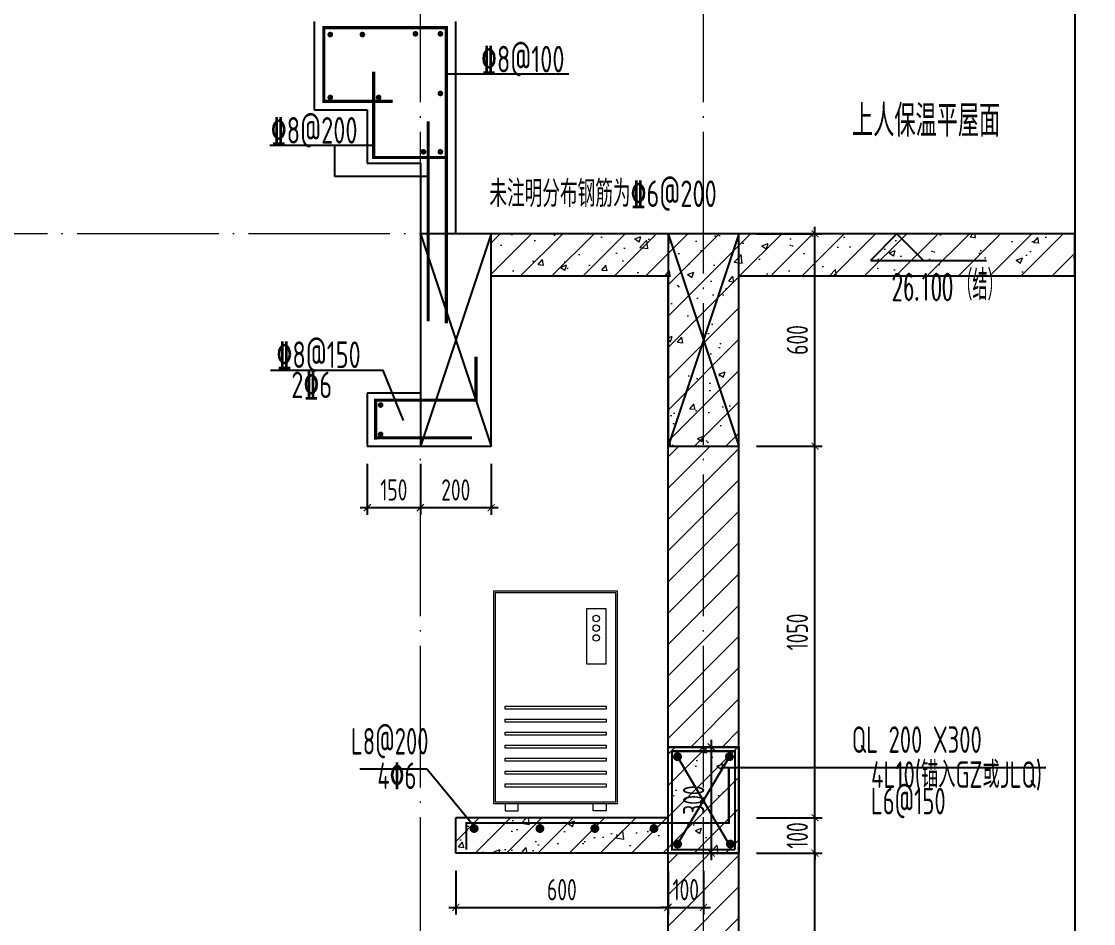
# Model space of a CAD drawing. Extents: x 826826 to 1642106, y -156213 to 399140.
# Drawn here: x 1545148 to 1548177, y 300318 to 302866 of the extents above; entities that cross this region are included whole.
import ezdxf
from ezdxf.enums import TextEntityAlignment as Align

# ---------------------------------------------------------------- set-up
doc = ezdxf.new("R2010")
doc.units = 0
doc.header["$LTSCALE"] = 1000
doc.linetypes.add('DOTE', pattern=[2.42, 2, -0.2, 0.02, -0.2])
doc.linetypes.add('H3普通虚线', pattern=[4.2, 3, -1.2])
doc.layers.get('0').update_dxf_attribs({"linetype": 'CONTINUOUS'})
doc.layers.get('DEFPOINTS').update_dxf_attribs({"linetype": 'CONTINUOUS'})
for name, color, linetype in [('DIM', 2, 'CONTINUOUS'), ('DIM_ELEV', 3, 'CONTINUOUS'), ('DIM_SYMB', 3, 'CONTINUOUS'), ('PUB_TEXT', 2, 'CONTINUOUS'), ('REIN', 6, 'CONTINUOUS'), ('REIND', 1, 'CONTINUOUS'), ('REINL', 1, 'CONTINUOUS'), ('S-BEAM-LINE2', 4, 'H3普通虚线'), ('S-大样-砼线', 7, 'CONTINUOUS'), ('S-引出线', 40, 'CONTINUOUS'), ('TEXT', 2, 'CONTINUOUS'), ('WALL', 5, 'CONTINUOUS'), ('水平筋标注', 7, 'CONTINUOUS')]:
    doc.layers.add(name, color=color, linetype=linetype)
for name, color, linetype, lineweight in [('DOTE', 251, 'DOTE', 9), ('PUB_HATCH', 8, 'CONTINUOUS', 9), ('平面-空调室外机', 143, 'CONTINUOUS', 9)]:
    doc.layers.add(name, color=color, linetype=linetype, lineweight=lineweight)
doc.styles.add('_TCH_DIM', font='SIMPLEX.shx', dxfattribs={"width": 0.7, "bigfont": 'GBCBIG.shx'})
doc.styles.add('TSSD_DIMENSION', font='Tssdeng.shx', dxfattribs={"width": 0.7, "bigfont": 'tssdchn.shx'})
doc.styles.add('TSSD_Label', font='Tssdeng.shx', dxfattribs={"width": 0.7, "bigfont": 'hztxt.shx'})
doc.styles.add('TSSD_REIN', font='tssdeng.shx', dxfattribs={"width": 0.7, "height": 300, "bigfont": 'tssdchn.shx'})
doc.dimstyles.new('TSSD_20_20', dxfattribs={"dimtxt": 60, "dimasz": 20, "dimexe": 20, "dimexo": 50, "dimgap": 20, "dimtad": 1, "dimdec": 0, "dimzin": 0, "dimdsep": 46, "dimtxsty": 'TSSD_DIMENSION', "dimblk": 'ARCHTICK', "dimblk1": 'ARCHTICK', "dimblk2": 'ARCHTICK', "dimcen": 0, "dimdle": 20, "dimclrt": 7, "dimadec": 0, "dimazin": 0, "dimtfac": 1, "dimtdec": 0, "dimtix": 1, "dimtmove": 2, "dimatfit": 3, "dimfxl": 0, "dimtolj": 1, "dimtzin": 0, "dimarcsym": 0})
pattern_1 = [(45, (689015.794, 456209.414), (-44.194174, 44.194174), []), (50, (689015.8, 456209.41), (179.315046, -15.688034), [18.75, -206.25]), (355, (689015.8, 456209.41), (-34.687833, 188.048033), [15, -165]), (100.4514, (689030.74, 456208.1), (144.627345, 172.359886), [15.935047, -175.285528]), (46.1842, (689015.8, 456259.41), (266.81026, -41.379754), [28.125, -309.375]), (96.6356, (689038.03, 456255.97), (233.66568, 243.52947), [23.90257, -262.92825]), (351.1842, (689015.8, 456259.41), (233.66549, 243.52965), [22.5, -247.5]), (21, (689040.8, 456246.91), (149.226763, -100.654723), [18.75, -206.25]), (326, (689040.8, 456246.91), (60.828833, 181.28751), [15, -165]), (71.4514, (689053.23, 456238.53), (210.055657, 80.632624), [15.935047, -175.285528]), (37.5, (689015.794, 456209.414), (3.039964, 83.2234635), [0, -163, 0, -167.5, 0, -165.625]), (7.5, (689015.79, 456209.41), (65.767384, 98.602928), [0, -95.5, 0, -159.25, 0, -63.125]), (327.5, (688960.044, 456209.414), (133.455609, -5.638718), [0, -62.5, 0, -195, 0, -258.75]), (317.5, (688935.04, 456209.41), (145.796542, 25.026246), [0, -81.25, 0, -129.5, 0, -183.75])]
pattern_2 = [(45, (689015.794, 456254.29), (-44.1941915, 44.1941915), [])]

# ---------------------------------------------------------------- blocks, each defined once
blk = doc.blocks.new('kongtiao')
for p, q in [((-338.7, 49), (-338.7, -550.8)), ((11, 49), (-338.7, 49)), ((-334.1, 44.4), (-334.1, -546.2)), ((6.4, 44.4), (-334.1, 44.4)), ((6.4, -546.2), (6.4, 44.4)), ((11, -550.8), (11, 49)), ((-76.2, -0.5), (-76.2, -156.5)), ((-21.1, -0.5), (-76.2, -0.5)), ((-21.1, -156.5), (-21.1, -0.5)), ((-76.2, -156.5), (-21.1, -156.5)), ((-338.7, -550.8), (11, -550.8)), ((-334.1, -546.2), (6.4, -546.2)), ((-306.6, -550.8), (-306.6, -571.2)), ((-306.6, -571.2), (-269.8, -571.2)), ((-269.8, -571.2), (-269.8, -550.8)), ((-57.9, -571.2), (-57.9, -550.8)), ((-21.1, -571.2), (-57.9, -571.2)), ((-21.1, -550.8), (-21.1, -571.2))]:
    blk.add_line(p, q)
for points in [[(-306.6, -275.4), (-21.1, -275.4), (-21.1, -284.6), (-306.6, -284.6)], [(-306.6, -312.1), (-21.1, -312.1), (-21.1, -321.3), (-306.6, -321.3)], [(-306.6, -348.8), (-21.1, -348.8), (-21.1, -358), (-306.6, -358)], [(-306.6, -385.6), (-21.1, -385.6), (-21.1, -394.7), (-306.6, -394.7)], [(-306.6, -422.3), (-21.1, -422.3), (-21.1, -431.5), (-306.6, -431.5)], [(-306.6, -459), (-21.1, -459), (-21.1, -468.2), (-306.6, -468.2)], [(-306.6, -495.7), (-21.1, -495.7), (-21.1, -504.9), (-306.6, -504.9)]]:
    blk.add_lwpolyline(points, close=True)
for centre in [(-48.7, -28), (-48.7, -55.6), (-48.7, -83.1)]:
    blk.add_circle(centre, 9.18)
blk = doc.blocks.new('_ArchTick')
at = {"color": 0, "linetype": 'ByBlock', "const_width": 0.15}
blk.add_lwpolyline([(-0.5, -0.5), (0.5, 0.5)], dxfattribs=at)
blk = doc.blocks.new('*D1338')
at = {"layer": 'DEFPOINTS', "color": 0}
for p in [(1546375, 303018.7), (1546275, 302866.4), (1546375, 302866.4)]:
    blk.add_point(p, dxfattribs=at)
at = {"layer": 'DIM', "color": 0, "lineweight": -2}
for p, q in [((1546275, 303018.7), (1546255, 303018.7)), ((1546275, 302916.4), (1546275, 303038.7)), ((1546275, 303018.7), (1546375, 303018.7)), ((1546375, 302916.4), (1546375, 303038.7)), ((1546375, 303018.7), (1546395, 303018.7))]:
    blk.add_line(p, q, dxfattribs=at)
at = {"layer": 'DIM', "color": 0, "lineweight": -2, "xscale": 20, "yscale": 20, "zscale": 20}
blk.add_blockref('_ArchTick', (1546275, 303018.7), dxfattribs=at)
at = {"layer": 'DIM', "color": 0, "lineweight": -2, "xscale": 20, "yscale": 20, "zscale": 20, "rotation": 180}
blk.add_blockref('_ArchTick', (1546375, 303018.7), dxfattribs=at)
at = {"layer": 'DIM', "color": 7, "insert": (1546325, 303068.7), "char_height": 60, "attachment_point": 5, "style": 'TSSD_DIMENSION'}
blk.add_mtext('\\A1;100', dxfattribs=at)
blk = doc.blocks.new('*D1762')
at = {"layer": 'DEFPOINTS', "color": 0}
for p in [(1546975, 300816.4), (1547097.3, 300816.4), (1546975, 300516.4)]:
    blk.add_point(p, dxfattribs=at)
at = {"layer": 'DIM', "color": 0, "lineweight": -2}
for p, q in [((1547097.3, 300496.4), (1547097.3, 300836.4)), ((1547025, 300816.4), (1547117.3, 300816.4)), ((1547025, 300516.4), (1547117.3, 300516.4))]:
    blk.add_line(p, q, dxfattribs=at)
at = {"layer": 'DIM', "color": 0, "lineweight": -2, "xscale": 20, "yscale": 20, "zscale": 20}
for p, rotation in [((1547097.3, 300816.4), 90), ((1547097.3, 300516.4), 270)]:
    blk.add_blockref('_ArchTick', p, dxfattribs=dict(at, rotation=rotation))
at = {"layer": 'DIM', "color": 7, "insert": (1547047.3, 300666.4), "char_height": 60, "attachment_point": 5, "rotation": 90, "style": 'TSSD_DIMENSION'}
blk.add_mtext('\\A1;300', dxfattribs=at)
blk = doc.blocks.new('*D1763')
at = {"layer": 'DEFPOINTS', "color": 0}
for p in [(1546375, 300516.4), (1546975, 300516.4), (1546975, 300363.3)]:
    blk.add_point(p, dxfattribs=at)
at = {"layer": 'DIM', "color": 0, "lineweight": -2}
for p, q in [((1546375, 300466.4), (1546375, 300343.3)), ((1546975, 300466.4), (1546975, 300343.3)), ((1546355, 300363.3), (1546995, 300363.3))]:
    blk.add_line(p, q, dxfattribs=at)
at = {"layer": 'DIM', "color": 0, "lineweight": -2, "xscale": 20, "yscale": 20, "zscale": 20, "rotation": 180}
blk.add_blockref('_ArchTick', (1546375, 300363.3), dxfattribs=at)
at = {"layer": 'DIM', "color": 0, "lineweight": -2, "xscale": 20, "yscale": 20, "zscale": 20}
blk.add_blockref('_ArchTick', (1546975, 300363.3), dxfattribs=at)
at = {"layer": 'DIM', "color": 7, "insert": (1546675, 300413.3), "char_height": 60, "attachment_point": 5, "style": 'TSSD_DIMENSION'}
blk.add_mtext('\\A1;600', dxfattribs=at)
blk = doc.blocks.new('*D1764')
at = {"layer": 'DEFPOINTS', "color": 0}
for p in [(1546975, 300516.4), (1547075, 300516.4), (1547075, 300363.3)]:
    blk.add_point(p, dxfattribs=at)
at = {"layer": 'DIM', "color": 0, "lineweight": -2}
for p, q in [((1546975, 300466.4), (1546975, 300343.3)), ((1547075, 300466.4), (1547075, 300343.3)), ((1546975, 300363.3), (1546955, 300363.3)), ((1546975, 300363.3), (1547075, 300363.3)), ((1547075, 300363.3), (1547095, 300363.3))]:
    blk.add_line(p, q, dxfattribs=at)
at = {"layer": 'DIM', "color": 0, "lineweight": -2, "xscale": 20, "yscale": 20, "zscale": 20}
blk.add_blockref('_ArchTick', (1546975, 300363.3), dxfattribs=at)
at = {"layer": 'DIM', "color": 0, "lineweight": -2, "xscale": 20, "yscale": 20, "zscale": 20, "rotation": 180}
blk.add_blockref('_ArchTick', (1547075, 300363.3), dxfattribs=at)
at = {"layer": 'DIM', "color": 7, "insert": (1547025, 300413.3), "char_height": 60, "attachment_point": 5, "style": 'TSSD_DIMENSION'}
blk.add_mtext('\\A1;100', dxfattribs=at)
blk = doc.blocks.new('*D1765')
at = {"layer": 'DEFPOINTS', "color": 0}
for p in [(1547175, 302266.4), (1547390.2, 302266.4), (1547175, 301666.4)]:
    blk.add_point(p, dxfattribs=at)
at = {"layer": 'DIM', "color": 0, "lineweight": -2}
for p, q in [((1547225, 302266.4), (1547410.2, 302266.4)), ((1547390.2, 301646.4), (1547390.2, 302286.4)), ((1547225, 301666.4), (1547410.2, 301666.4))]:
    blk.add_line(p, q, dxfattribs=at)
at = {"layer": 'DIM', "color": 0, "lineweight": -2, "xscale": 20, "yscale": 20, "zscale": 20}
for p, rotation in [((1547390.2, 302266.4), 90), ((1547390.2, 301666.4), 270)]:
    blk.add_blockref('_ArchTick', p, dxfattribs=dict(at, rotation=rotation))
at = {"layer": 'DIM', "color": 7, "insert": (1547340.2, 301966.4), "char_height": 60, "attachment_point": 5, "rotation": 90, "style": 'TSSD_DIMENSION'}
blk.add_mtext('\\A1;600', dxfattribs=at)
blk = doc.blocks.new('*D1766')
at = {"layer": 'DEFPOINTS', "color": 0}
for p in [(1547175, 301666.4), (1547390.2, 301666.4), (1547175, 300616.4)]:
    blk.add_point(p, dxfattribs=at)
at = {"layer": 'DIM', "color": 0, "lineweight": -2}
for p, q in [((1547390.2, 300596.4), (1547390.2, 301686.4)), ((1547225, 301666.4), (1547410.2, 301666.4)), ((1547225, 300616.4), (1547410.2, 300616.4))]:
    blk.add_line(p, q, dxfattribs=at)
at = {"layer": 'DIM', "color": 0, "lineweight": -2, "xscale": 20, "yscale": 20, "zscale": 20}
for p, rotation in [((1547390.2, 301666.4), 90), ((1547390.2, 300616.4), 270)]:
    blk.add_blockref('_ArchTick', p, dxfattribs=dict(at, rotation=rotation))
at = {"layer": 'DIM', "color": 7, "insert": (1547340.2, 301141.4), "char_height": 60, "attachment_point": 5, "rotation": 90, "style": 'TSSD_DIMENSION'}
blk.add_mtext('\\A1;1050', dxfattribs=at)
blk = doc.blocks.new('*D1767')
at = {"layer": 'DEFPOINTS', "color": 0}
for p in [(1547175, 300616.4), (1547390.2, 300616.4), (1547175, 300516.4)]:
    blk.add_point(p, dxfattribs=at)
at = {"layer": 'DIM', "color": 0, "lineweight": -2}
for p, q in [((1547390.2, 300616.4), (1547390.2, 300636.4)), ((1547225, 300616.4), (1547410.2, 300616.4)), ((1547390.2, 300516.4), (1547390.2, 300616.4)), ((1547225, 300516.4), (1547410.2, 300516.4)), ((1547390.2, 300516.4), (1547390.2, 300496.4))]:
    blk.add_line(p, q, dxfattribs=at)
at = {"layer": 'DIM', "color": 0, "lineweight": -2, "xscale": 20, "yscale": 20, "zscale": 20}
for p, rotation in [((1547390.2, 300616.4), 270), ((1547390.2, 300516.4), 90)]:
    blk.add_blockref('_ArchTick', p, dxfattribs=dict(at, rotation=rotation))
at = {"layer": 'DIM', "color": 7, "insert": (1547340.2, 300566.4), "char_height": 60, "attachment_point": 5, "rotation": 90, "style": 'TSSD_DIMENSION'}
blk.add_mtext('\\A1;100', dxfattribs=at)
blk = doc.blocks.new('*D1768')
at = {"layer": 'DEFPOINTS', "color": 0}
for p in [(1547175, 300516.4), (1547390.2, 300516.4), (1547175, 299466.4)]:
    blk.add_point(p, dxfattribs=at)
at = {"layer": 'DIM', "color": 0, "lineweight": -2}
for p, q in [((1547390.2, 299446.4), (1547390.2, 300536.4)), ((1547225, 300516.4), (1547410.2, 300516.4)), ((1547225, 299466.4), (1547410.2, 299466.4))]:
    blk.add_line(p, q, dxfattribs=at)
at = {"layer": 'DIM', "color": 0, "lineweight": -2, "xscale": 20, "yscale": 20, "zscale": 20}
for p, rotation in [((1547390.2, 300516.4), 90), ((1547390.2, 299466.4), 270)]:
    blk.add_blockref('_ArchTick', p, dxfattribs=dict(at, rotation=rotation))
at = {"layer": 'DIM', "color": 7, "insert": (1547340.2, 299991.4), "char_height": 60, "attachment_point": 5, "rotation": 90, "style": 'TSSD_DIMENSION'}
blk.add_mtext('\\A1;1050', dxfattribs=at)
blk = doc.blocks.new('*D1792')
at = {"layer": 'DEFPOINTS', "color": 0}
for p in [(1546125, 301666.4), (1546275, 301666.4), (1546275, 301492.7)]:
    blk.add_point(p, dxfattribs=at)
at = {"layer": 'DIM', "color": 0, "lineweight": -2}
for p, q in [((1546125, 301616.4), (1546125, 301472.7)), ((1546275, 301616.4), (1546275, 301472.7)), ((1546105, 301492.7), (1546295, 301492.7))]:
    blk.add_line(p, q, dxfattribs=at)
at = {"layer": 'DIM', "color": 0, "lineweight": -2, "xscale": 20, "yscale": 20, "zscale": 20, "rotation": 180}
blk.add_blockref('_ArchTick', (1546125, 301492.7), dxfattribs=at)
at = {"layer": 'DIM', "color": 0, "lineweight": -2, "xscale": 20, "yscale": 20, "zscale": 20}
blk.add_blockref('_ArchTick', (1546275, 301492.7), dxfattribs=at)
at = {"layer": 'DIM', "color": 7, "insert": (1546200, 301542.7), "char_height": 60, "attachment_point": 5, "style": 'TSSD_DIMENSION'}
blk.add_mtext('\\A1;150', dxfattribs=at)
blk = doc.blocks.new('*D1793')
at = {"layer": 'DEFPOINTS', "color": 0}
for p in [(1546275, 301666.4), (1546475, 301666.4), (1546475, 301492.7)]:
    blk.add_point(p, dxfattribs=at)
at = {"layer": 'DIM', "color": 0, "lineweight": -2}
for p, q in [((1546275, 301616.4), (1546275, 301472.7)), ((1546475, 301616.4), (1546475, 301472.7)), ((1546255, 301492.7), (1546495, 301492.7))]:
    blk.add_line(p, q, dxfattribs=at)
at = {"layer": 'DIM', "color": 0, "lineweight": -2, "xscale": 20, "yscale": 20, "zscale": 20, "rotation": 180}
blk.add_blockref('_ArchTick', (1546275, 301492.7), dxfattribs=at)
at = {"layer": 'DIM', "color": 0, "lineweight": -2, "xscale": 20, "yscale": 20, "zscale": 20}
blk.add_blockref('_ArchTick', (1546475, 301492.7), dxfattribs=at)
at = {"layer": 'DIM', "color": 7, "insert": (1546375, 301542.7), "char_height": 60, "attachment_point": 5, "style": 'TSSD_DIMENSION'}
blk.add_mtext('\\A1;200', dxfattribs=at)
blk = doc.blocks.new('20210810.12164719')
at = {"layer": 'REIN', "const_width": 9}
for points in [[(347.8, 974.1), (152.8, 974.1), (152.8, 1182.5), (499, 1182.5), (499, 347.5)], [(293.9, 1058.5), (293.9, 815.8), (498.4, 815.8)], [(447.9, 353.1), (447.9, 917.8)], [(299.3, 18.1), (299.3, 129.8), (583.1, 129.8), (583.1, 252.8)], [(299.3, 23.5), (571.8, 23.5)]]:
    blk.add_lwpolyline(points, dxfattribs=at)
at = {"layer": 'REIN', "const_width": 8}
for points in [[(167.2, 1162.9, 1), (175.2, 1162.9, 1)], [(257.9, 1162.9, 1), (265.9, 1162.9, 1)], [(407.7, 1165.1, 1), (415.7, 1165.1, 1)], [(478.4, 1165.1, 1), (486.4, 1165.1, 1)], [(478.4, 996.6, 1), (486.4, 996.6, 1)], [(167.2, 985.4, 1), (175.2, 985.4, 1)], [(303.8, 985.4, 1), (311.8, 985.4, 1)], [(430.5, 831.7, 1), (438.5, 831.7, 1)], [(478.4, 831.7, 1), (486.4, 831.7, 1)], [(309.5, 116.2, 1), (317.5, 116.2, 1)], [(309.5, 33.3, 1), (317.5, 33.3, 1)]]:
    blk.add_lwpolyline(points, format="xyb", close=True, dxfattribs=at)
at = {"layer": 'S-大样-砼线'}
for p, q in [((425.8, 600), (625.8, 0)), ((625.8, 600), (425.8, 0)), ((1125.8, 600), (1325.8, 0)), ((1325.8, 600), (1125.8, 0))]:
    blk.add_line(p, q, dxfattribs=at)
for points in [[(625.8, 600), (425.8, 600), (425.8, 0), (625.8, 0)], [(1325.8, 600), (1125.8, 600), (1125.8, 0), (1325.8, 0)]]:
    blk.add_lwpolyline(points, close=True, dxfattribs=at)
at = {"layer": 'S-引出线'}
for p, q in [((499, 1052), (845.1, 1052)), ((0, 850.8), (293.9, 850.8)), ((183.6, 761.6), (183.6, 850.8)), ((447.9, 761.6), (183.6, 761.6))]:
    blk.add_line(p, q, dxfattribs=at)
blk.add_lwpolyline([(378.5, 72.6), (320.5, 214.1), (2, 214.1)], dxfattribs=at)
at = {"layer": 'TEXT', "style": 'TSSD_REIN', "width": 0.7}
for s, p in [('%%1328@100', (597.1, 1056.1)), ('%%1328@200', (3.1, 854.9)), ('未注明分布钢筋为%%1326@200', (620.8, 675.8)), ('%%1328@150', (19.1, 220.9)), ('2%%1326', (60.9, 135.7))]:
    blk.add_text(s, height=75, rotation=0, dxfattribs=at).set_placement(p)
blk = doc.blocks.new('QL-3')
at = {"layer": 'REIND', "const_width": 12.5}
for points in [[(312893.5, 71264.4, 1), (312881, 71264.4, 1)], [(313040.3, 71264.4, 1), (313027.8, 71264.4, 1)], [(312893.5, 71017.4, 1), (312881, 71017.4, 1)], [(313043, 71017.4, 1), (313030.5, 71017.4, 1)]]:
    blk.add_lwpolyline(points, format="xyb", close=True, dxfattribs=at)
at = {"layer": 'REINL', "const_width": 6.25}
blk.add_lwpolyline([(313049.7, 71001.6), (313049.7, 71280), (312871.7, 71280), (312871.7, 71001.8), (313049.3, 71001.8)], dxfattribs=at)
at = {"layer": 'S-BEAM-LINE2'}
for p, q in [((312887.3, 71017.4), (313034, 71264.4)), ((312887.3, 71264.4), (313034, 71014.1))]:
    blk.add_line(p, q, dxfattribs=at)
blk.add_lwpolyline([(312860.5, 71291.8), (313060.4, 71291.8), (313060.4, 70991.8), (312860.5, 70991.8)], close=True, dxfattribs=at)
at = {"layer": 'TEXT'}
blk.add_line((313009.3, 71233.9), (313928.2, 71233.9), dxfattribs=at)
at = {"layer": 'TEXT', "style": 'TSSD_Label', "width": 0.65}
for s, p in [('QL 200 X300', (313747.1, 71252.6)), ('4L10(锚入GZ或JLQ)', (313917.4, 71153.8)), ('L6@150', (313645.1, 71078.8))]:
    blk.add_text(s, height=75, dxfattribs=at).set_placement(p, align=Align.BOTTOM_RIGHT)
blk = doc.blocks.new('BW-27856318', base_point=(594987.6, -571981, 0))
at = {"layer": 'REIND', "const_width": 12.5}
for points in [[(595320.6, -571921.5, 1), (595308.1, -571921.5, 1)], [(595506.4, -571921.5, 1), (595493.9, -571921.5, 1)], [(595661.6, -571921.5, 1), (595649.1, -571921.5, 1)], [(595828.6, -571921.5, 1), (595816.1, -571921.5, 1)]]:
    blk.add_lwpolyline(points, format="xyb", close=True, dxfattribs=at)
at = {"layer": 'REINL', "const_width": 6.25}
blk.add_lwpolyline([(595292.1, -571981), (595292.1, -571905.9), (596033.8, -571905.9), (596033.8, -571750.9)], dxfattribs=at)
at = {"layer": 'TEXT', "extrusion": (1.22465e-16, 0, -1)}
blk.add_line((595181.1, -571753.7), (594991, -571753.7), dxfattribs=at)
at = {"layer": 'TEXT'}
blk.add_line((595181.1, -571753.7), (595314.3, -571915.2), dxfattribs=at)
at = {"layer": 'TEXT', "style": 'TSSD_Label', "width": 0.65}
for s, p in [('L8@200', (595185.3, -571735)), ('4%%1306', (595151.2, -571832.5))]:
    blk.add_text(s, height=75, dxfattribs=at).set_placement(p, align=Align.BOTTOM_RIGHT)

msp = doc.modelspace()

# ---------------------------------------------------------------- hatches: boundary and pattern name
at = {"layer": 'PUB_HATCH'}
h = msp.add_hatch(dxfattribs=at)
h.set_pattern_fill('钢筋混凝土', color=256, scale=25, style=0)
h.set_pattern_definition(pattern_1)
h.paths.add_polyline_path([(1546474.99, 302266.38), (1546474.99, 302146.38), (1546974.99, 302146.38), (1547074.99, 302186.38), (1547074.99, 302266.38)])
h = msp.add_hatch(dxfattribs=at)
h.set_pattern_fill('钢筋混凝土', color=256, scale=25, style=0)
h.set_pattern_definition(pattern_1)
h.paths.add_polyline_path([(1548124.99, 302266.38), (1547074.99, 302266.38), (1547074.99, 302186.38), (1547174.99, 302146.38), (1548124.99, 302146.38)])
h = msp.add_hatch(dxfattribs=at)
h.set_pattern_fill('钢筋混凝土', color=256, scale=25, style=0)
h.set_pattern_definition(pattern_1)
h.paths.add_polyline_path([(1547174.99, 301666.38), (1547174.99, 302146.38), (1547074.99, 302186.38), (1546974.99, 302146.38), (1546974.99, 301666.38)])
h = msp.add_hatch(dxfattribs=at)
h.set_pattern_fill('普通砖', color=256, scale=25, style=0)
h.set_pattern_definition(pattern_2)
h.paths.add_polyline_path([(1546974.99, 300816.38), (1547174.99, 300816.38), (1547174.99, 301666.38), (1546974.99, 301666.38)])
h = msp.add_hatch(dxfattribs=at)
h.set_pattern_fill('钢筋混凝土', color=256, scale=25, style=0)
h.set_pattern_definition(pattern_1)
h.paths.add_polyline_path([(1546974.99, 300616.38), (1547174.99, 300516.38), (1547174.99, 300816.38), (1546974.99, 300816.38)])
h = msp.add_hatch(dxfattribs=at)
h.set_pattern_fill('钢筋混凝土', color=256, scale=25, style=0)
h.set_pattern_definition(pattern_1)
h.paths.add_polyline_path([(1547174.99, 300516.38), (1546974.99, 300616.38), (1546374.99, 300616.38), (1546374.99, 300516.38)])
h = msp.add_hatch(dxfattribs=at)
h.set_pattern_fill('普通砖', color=256, scale=25, style=0)
h.set_pattern_definition(pattern_2)
h.paths.add_polyline_path([(1547174.99, 299481.38), (1547174.99, 300516.38), (1546974.99, 300516.38), (1546974.99, 299481.38)])

# ---------------------------------------------------------------- linework, layer by layer
msp.add_lwpolyline([(1546474.99, 302266.38), (1546374.99, 302266.38), (1546374.99, 302866.38)])
at = {"layer": 'DIM_ELEV', "color": 3}
for p, q in [((1547621.76, 302266.38), (1547546.76, 302191.38)), ((1547621.76, 302266.38), (1547696.76, 302191.38)), ((1547546.76, 302191.38), (1547874.76, 302191.38))]:
    msp.add_line(p, q, dxfattribs=at)
at = {"layer": 'DIM_SYMB'}
msp.add_lwpolyline([(1548124.99, 305686.38), (1548124.99, 296054.51), (1548177.49, 296035.4), (1548072.49, 296016.88), (1548124.99, 295998.26), (1548124.99, 286366.38)], dxfattribs=at)
at = {"layer": 'DOTE', "color": 1, "linetype": 'DOTE', "ltscale": 0.2}
for p, q in [((1546274.99, 286666.38), (1546274.99, 306266.39)), ((1547074.99, 286666.38), (1547074.99, 306266.39)), ((1548124.99, 302266.39), (1545124.8, 302266.39))]:
    msp.add_line(p, q, dxfattribs=at)
at = {"layer": 'WALL'}
for p, q in [((1545974.99, 302866.38), (1545974.99, 302616.38)), ((1546374.99, 302266.38), (1546374.99, 302866.38)), ((1545974.99, 302616.38), (1546124.99, 302616.38)), ((1546124.99, 302616.38), (1546124.99, 302466.38)), ((1546124.99, 302466.38), (1546274.99, 302466.38)), ((1546274.99, 302466.38), (1546274.99, 301816.38)), ((1546474.99, 302266.38), (1546374.99, 302266.38)), ((1547074.99, 302266.38), (1546474.99, 302266.38)), ((1548124.99, 302266.38), (1547074.99, 302266.38)), ((1548124.99, 302146.38), (1548124.99, 302266.38)), ((1546974.99, 302146.38), (1546474.99, 302146.38)), ((1546474.99, 301666.38), (1546474.99, 302146.38)), ((1546974.99, 301666.38), (1546974.99, 302146.38)), ((1548124.99, 302146.38), (1547174.99, 302146.38)), ((1547174.99, 301666.38), (1547174.99, 302146.38)), ((1546274.99, 301816.38), (1546124.99, 301816.38)), ((1546124.99, 301816.38), (1546124.99, 301666.38)), ((1546124.99, 301666.38), (1546474.99, 301666.38)), ((1546974.99, 300816.38), (1546974.99, 301666.38)), ((1546974.99, 301666.38), (1547174.99, 301666.38)), ((1547174.99, 300816.38), (1547174.99, 301666.38)), ((1546974.99, 300616.38), (1546974.99, 300816.38)), ((1546974.99, 300816.38), (1547174.99, 300816.38)), ((1547174.99, 300516.38), (1547174.99, 300816.38)), ((1546974.99, 300616.38), (1546374.99, 300616.38)), ((1546374.99, 300516.38), (1546374.99, 300616.38)), ((1547174.99, 300516.38), (1546374.99, 300516.38)), ((1546974.99, 299481.38), (1546974.99, 300516.38)), ((1546974.99, 300516.38), (1547174.99, 300516.38)), ((1547174.99, 299481.38), (1547174.99, 300516.38))]:
    msp.add_line(p, q, dxfattribs=at)

# ---------------------------------------------------------------- block references
msp.add_blockref('BW-27856318', (1546100.33, 300526.59, 0))
at = {"color": 1}
msp.add_blockref('QL-3', (1234114.5, 229524.63), dxfattribs=at)
at = {"layer": '平面-空调室外机'}
msp.add_blockref('kongtiao', (1546820.84, 301207.54), dxfattribs=at)
at = {"layer": '水平筋标注'}
msp.add_blockref('20210810.12164719', (1545849.24, 301666.38), dxfattribs=at)

# ---------------------------------------------------------------- texts
at = {"layer": 'DIM_ELEV', "color": 7, "style": '_TCH_DIM'}
for s, height, width, p in [('（结）', 84.397, 0.7, (1547792.7, 302078.86)), ('26.100', 74.375, 0.494118, (1547607.2, 302078.86))]:
    msp.add_text(s, height=height, dxfattribs=dict(at, width=width)).set_placement(p)
at = {"layer": 'PUB_TEXT', "style": 'TSSD_REIN', "width": 0.7}
msp.add_text('上人保温平屋面', height=90, dxfattribs=at).set_placement((1547494.9, 302540.73))

# ---------------------------------------------------------------- dimensions: what is measured, and where the dimension line sits
at = {"layer": 'DIM'}
for p1, p2, distance, picture, middle in [((1546274.99, 302866.38), (1546374.99, 302866.38), 152.32, '*D1338', (1546324.99, 303068.71)), ((1547174.99, 301666.38), (1547174.99, 302266.38), -215.2, '*D1765', (1547340.2, 301966.38)), ((1547174.99, 300616.38), (1547174.99, 301666.38), -215.2, '*D1766', (1547340.2, 301141.38)), ((1546124.99, 301666.38), (1546274.99, 301666.38), -173.71, '*D1792', (1546199.99, 301542.67)), ((1546274.99, 301666.38), (1546474.99, 301666.38), -173.71, '*D1793', (1546374.99, 301542.67)), ((1546974.99, 300516.38), (1546974.99, 300816.38), -122.29, '*D1762', (1547047.28, 300666.38)), ((1547174.99, 300516.38), (1547174.99, 300616.38), -215.2, '*D1767', (1547340.2, 300566.38)), ((1547174.99, 299466.38), (1547174.99, 300516.38), -215.2, '*D1768', (1547340.2, 299991.38)), ((1546374.99, 300516.38), (1546974.99, 300516.38), -153.09, '*D1763', (1546674.99, 300413.29)), ((1546974.99, 300516.38), (1547074.99, 300516.38), -153.09, '*D1764', (1547024.99, 300413.29))]:
    dim = msp.add_aligned_dim(p1=p1, p2=p2, distance=distance, dimstyle='TSSD_20_20', dxfattribs=at)
    dim.commit()
    dim.dimension.update_dxf_attribs({"geometry": picture, "text_midpoint": middle})

doc.saveas('drawing.dxf')
